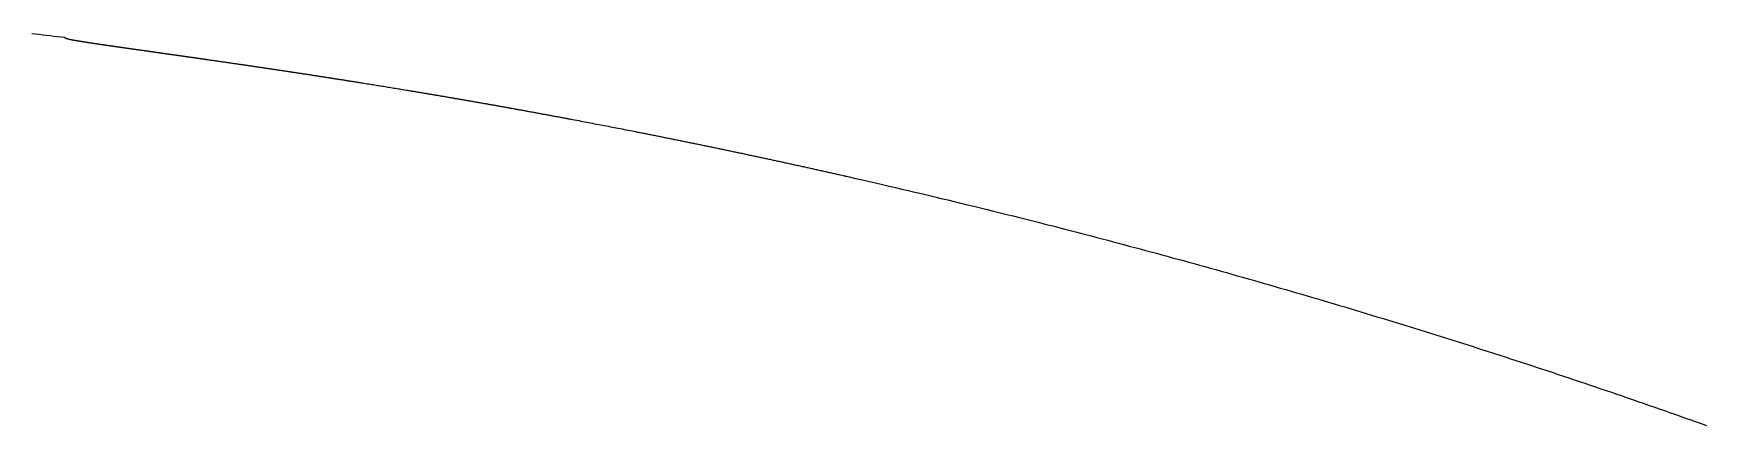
# Model space of a CAD drawing. Header units: millimetres. Extents: x 0 to 2438, y 0 to 1219.
# Drawn here: x 225.33 to 232.22, y 468.88 to 470.49 of the extents above; entities that cross this region are included whole.
import ezdxf

# ---------------------------------------------------------------- set-up
doc = ezdxf.new("R2010")
doc.units = ezdxf.units.MM
doc.layers.add('CUT_AIRCRAFT', color=7, linetype='Continuous')

msp = doc.modelspace()

# ---------------------------------------------------------------- linework, layer by layer
at = {"layer": 'CUT_AIRCRAFT'}
msp.add_lwpolyline([(225.3242, 470.4935), (225.3393, 470.4918), (225.3545, 470.4901), (225.3697, 470.4884), (225.3849, 470.4866), (225.4001, 470.4849), (225.4153, 470.4831), (225.4305, 470.4813), (225.4456, 470.4796), (225.4608, 470.4778), (225.4608, 470.4778), (225.4608, 470.4778), (225.4608, 470.4778), (225.4608, 470.4778), (225.4608, 470.4778), (225.4608, 470.4778), (225.4608, 470.4778), (225.4607, 470.4778), (225.4607, 470.4778), (225.4607, 470.4778), (225.4607, 470.4778), (225.4607, 470.4778), (225.4607, 470.4778), (225.4607, 470.4778), (225.4607, 470.4778), (225.4607, 470.4777), (225.4607, 470.4777), (225.4607, 470.4777), (225.4607, 470.4777), (225.4607, 470.4777), (225.4607, 470.4777), (225.4607, 470.4777), (225.4606, 470.4777), (225.4606, 470.4777), (225.4606, 470.4777), (225.4606, 470.4777), (225.4606, 470.4777), (225.4606, 470.4777), (225.4606, 470.4777), (225.4606, 470.4777), (225.4606, 470.4777), (225.4606, 470.4777), (225.4606, 470.4777), (225.4606, 470.4777), (225.4606, 470.4777), (225.4606, 470.4777), (225.4606, 470.4777), (225.4605, 470.4777), (225.4605, 470.4777), (225.4605, 470.4777), (225.4605, 470.4777), (225.4605, 470.4777), (225.4605, 470.4776), (225.4605, 470.4776), (225.4605, 470.4776), (225.4605, 470.4776), (225.4605, 470.4776), (225.4605, 470.4776), (225.4605, 470.4776), (225.4605, 470.4776), (225.4604, 470.4776), (225.4604, 470.4776), (225.4604, 470.4776), (225.4604, 470.4776), (225.4604, 470.4776), (225.4604, 470.4776), (225.4604, 470.4776), (225.4604, 470.4776), (225.4604, 470.4776), (225.4604, 470.4776), (225.4604, 470.4776), (225.4604, 470.4776), (225.4604, 470.4776), (225.4604, 470.4776), (225.4604, 470.4776), (225.4604, 470.4775), (225.4603, 470.4775), (225.4603, 470.4775), (225.4603, 470.4775), (225.4603, 470.4775), (225.4603, 470.4775), (225.4603, 470.4775), (225.4603, 470.4775), (225.4603, 470.4775), (225.4603, 470.4775), (225.4603, 470.4775), (225.4603, 470.4775), (225.4603, 470.4775), (225.4603, 470.4775), (225.4603, 470.4775), (225.4603, 470.4775), (225.4603, 470.4775), (225.4602, 470.4775), (225.4602, 470.4775), (225.4602, 470.4775), (225.4602, 470.4775), (225.4602, 470.4775), (225.4602, 470.4775), (225.4602, 470.4774), (225.4602, 470.4774), (225.4602, 470.4774), (225.4602, 470.4774), (225.4602, 470.4774), (225.4602, 470.4774), (225.4602, 470.4774), (225.4602, 470.4774), (225.4602, 470.4774), (225.4602, 470.4774), (225.4601, 470.4774), (225.4601, 470.4774), (225.4601, 470.4774), (225.4601, 470.4774), (225.4601, 470.4774), (225.4601, 470.4774), (225.4601, 470.4774), (225.4601, 470.4774), (225.4601, 470.4774), (225.4601, 470.4774), (225.4601, 470.4774), (225.4601, 470.4773), (225.4601, 470.4773), (225.4601, 470.4773), (225.4601, 470.4773), (225.4601, 470.4773), (225.4601, 470.4773), (225.46, 470.4773), (225.46, 470.4773), (225.46, 470.4773), (225.46, 470.4773), (225.46, 470.4773), (225.46, 470.4773), (225.46, 470.4773), (225.46, 470.4773), (225.46, 470.4773), (225.46, 470.4773), (225.46, 470.4773), (225.46, 470.4773), (225.46, 470.4772), (225.46, 470.4772), (225.46, 470.4772), (225.46, 470.4772), (225.46, 470.4772), (225.46, 470.4772), (225.4599, 470.4772), (225.4599, 470.4772), (225.4599, 470.4772), (225.4599, 470.4772), (225.4599, 470.4772), (225.4599, 470.4772), (225.4599, 470.4772), (225.4599, 470.4772), (225.4599, 470.4772), (225.4599, 470.4772), (225.4599, 470.4771), (225.4599, 470.4771), (225.4599, 470.4771), (225.4599, 470.4771), (225.4599, 470.4771), (225.4599, 470.4771), (225.4599, 470.4771), (225.4599, 470.4771), (225.4599, 470.4771), (225.4599, 470.4771), (225.4599, 470.4771), (225.4598, 470.4771), (225.4598, 470.477), (225.4598, 470.477), (225.4598, 470.477), (225.4598, 470.477), (225.4598, 470.477), (225.4598, 470.477), (225.4598, 470.477), (225.4598, 470.477), (225.4598, 470.477), (225.4598, 470.477), (225.4598, 470.477), (225.4598, 470.477), (225.4598, 470.477), (225.4598, 470.4769), (225.4598, 470.4769), (225.4598, 470.4769), (225.4598, 470.4769), (225.4598, 470.4769), (225.4598, 470.4769), (225.4598, 470.4769), (225.4598, 470.4769), (225.4598, 470.4769), (225.4598, 470.4769), (225.4598, 470.4769), (225.4598, 470.4769), (225.4598, 470.4768), (225.4598, 470.4768), (225.4598, 470.4768), (225.4598, 470.4768), (225.4598, 470.4768), (225.4598, 470.4768), (225.4598, 470.4768), (225.4598, 470.4768), (225.4598, 470.4768), (225.4598, 470.4768), (225.4598, 470.4768), (225.4598, 470.4767), (225.4598, 470.4767), (225.4598, 470.4767), (225.4598, 470.4767), (225.4598, 470.4767), (225.4598, 470.4767), (225.4598, 470.4767), (225.4598, 470.4767), (225.4598, 470.4767), (225.4598, 470.4767), (225.4598, 470.4767), (225.4598, 470.4766), (225.4598, 470.4766), (225.4598, 470.4766), (225.4598, 470.4766), (225.4598, 470.4766), (225.4598, 470.4766), (225.4598, 470.4766), (225.4598, 470.4766), (225.4598, 470.4766), (225.4598, 470.4766), (225.4598, 470.4766), (225.4598, 470.4766), (225.4598, 470.4765), (225.4598, 470.4765), (225.4598, 470.4765), (225.4598, 470.4765), (225.4598, 470.4765), (225.4598, 470.4765), (225.4598, 470.4765), (225.4598, 470.4765), (225.4598, 470.4765), (225.4598, 470.4765), (225.4598, 470.4765), (225.4598, 470.4765), (225.4599, 470.4765), (225.4599, 470.4764), (225.4599, 470.4764), (225.4599, 470.4764), (225.4599, 470.4764), (225.4599, 470.4764), (225.4599, 470.4764), (225.4599, 470.4764), (225.4599, 470.4764), (225.4599, 470.4764), (225.4599, 470.4764), (225.4599, 470.4764), (225.4599, 470.4764), (225.4599, 470.4764), (225.4599, 470.4764), (225.4599, 470.4763), (225.4599, 470.4763), (225.4599, 470.4763), (225.4599, 470.4763), (225.4599, 470.4763), (225.4599, 470.4763), (225.4599, 470.4763), (225.4599, 470.4763), (225.46, 470.4763), (225.46, 470.4763), (225.46, 470.4763), (225.46, 470.4762), (225.46, 470.4762), (225.46, 470.4762), (225.46, 470.4762), (225.46, 470.4762), (225.46, 470.4762), (225.46, 470.4762), (225.4601, 470.4762), (225.4601, 470.4761), (225.4601, 470.4761), (225.4601, 470.4761), (225.4601, 470.4761), (225.4601, 470.4761), (225.4601, 470.4761), (225.4601, 470.4761), (225.4602, 470.476), (225.4602, 470.476), (225.4602, 470.476), (225.4602, 470.476), (225.4602, 470.476), (225.4602, 470.476), (225.4603, 470.4759), (225.4603, 470.4759), (225.4603, 470.4759), (225.4603, 470.4759), (225.4603, 470.4759), (225.4604, 470.4759), (225.4604, 470.4759), (225.4604, 470.4758), (225.4604, 470.4758), (225.4604, 470.4758), (225.4604, 470.4758), (225.4604, 470.4758), (225.4604, 470.4758), (225.4605, 470.4758), (225.4605, 470.4758), (225.4605, 470.4758), (225.4605, 470.4758), (225.4605, 470.4758), (225.4605, 470.4757), (225.4605, 470.4757), (225.4605, 470.4757), (225.4606, 470.4757), (225.4606, 470.4757), (225.4606, 470.4757), (225.4606, 470.4757), (225.4606, 470.4757), (225.4606, 470.4757), (225.4606, 470.4757), (225.4607, 470.4756), (225.4607, 470.4756), (225.4607, 470.4756), (225.4607, 470.4756), (225.4607, 470.4756), (225.4607, 470.4756), (225.4608, 470.4756), (225.4608, 470.4756), (225.4608, 470.4756), (225.4608, 470.4755), (225.4608, 470.4755), (225.4608, 470.4755), (225.4609, 470.4755), (225.4609, 470.4755), (225.4609, 470.4755), (225.4609, 470.4755), (225.4609, 470.4755), (225.4609, 470.4755), (225.461, 470.4754), (225.461, 470.4754), (225.461, 470.4754), (225.461, 470.4754), (225.461, 470.4754), (225.4611, 470.4754), (225.4611, 470.4754), (225.4611, 470.4754), (225.4611, 470.4754), (225.4611, 470.4753), (225.4612, 470.4753), (225.4612, 470.4753), (225.4612, 470.4753), (225.4612, 470.4753), (225.4613, 470.4753), (225.4613, 470.4753), (225.4613, 470.4753), (225.4613, 470.4753), (225.4613, 470.4752), (225.4614, 470.4752), (225.4614, 470.4752), (225.4614, 470.4752), (225.4614, 470.4752), (225.4614, 470.4752), (225.4615, 470.4752), (225.4615, 470.4752), (225.4615, 470.4751), (225.4615, 470.4751), (225.4616, 470.4751), (225.4616, 470.4751), (225.4616, 470.4751), (225.4616, 470.4751), (225.4617, 470.4751), (225.4617, 470.4751), (225.4617, 470.475), (225.4617, 470.475), (225.4618, 470.475), (225.4618, 470.475), (225.4618, 470.475), (225.4618, 470.475), (225.4619, 470.475), (225.4619, 470.475), (225.4619, 470.475), (225.4619, 470.4749), (225.462, 470.4749), (225.462, 470.4749), (225.462, 470.4749), (225.462, 470.4749), (225.4621, 470.4749), (225.4621, 470.4749), (225.4621, 470.4749), (225.4622, 470.4748), (225.4622, 470.4748), (225.4622, 470.4748), (225.4622, 470.4748), (225.4623, 470.4748), (225.4623, 470.4748), (225.4623, 470.4748), (225.4624, 470.4748), (225.4624, 470.4747), (225.4624, 470.4747), (225.4624, 470.4747), (225.4625, 470.4747), (225.4625, 470.4747), (225.4625, 470.4747), (225.4626, 470.4747), (225.4626, 470.4746), (225.4626, 470.4746), (225.4627, 470.4746), (225.4627, 470.4746), (225.4627, 470.4746), (225.4628, 470.4746), (225.4628, 470.4746), (225.4628, 470.4746), (225.4629, 470.4745), (225.4629, 470.4745), (225.4629, 470.4745), (225.463, 470.4745), (225.463, 470.4745), (225.463, 470.4745), (225.4631, 470.4745), (225.4631, 470.4744), (225.4631, 470.4744), (225.4632, 470.4744), (225.4632, 470.4744), (225.4632, 470.4744), (225.4633, 470.4744), (225.4633, 470.4744), (225.4633, 470.4743), (225.4634, 470.4743), (225.4634, 470.4743), (225.4635, 470.4743), (225.4635, 470.4743), (225.4635, 470.4743), (225.4636, 470.4743), (225.4636, 470.4742), (225.4637, 470.4742), (225.4637, 470.4742), (225.4637, 470.4742), (225.4638, 470.4742), (225.4638, 470.4742), (225.4639, 470.4742), (225.4639, 470.4741), (225.4639, 470.4741), (225.464, 470.4741), (225.464, 470.4741), (225.464, 470.4741), (225.4641, 470.4741), (225.4641, 470.4741), (225.4642, 470.474), (225.4642, 470.474), (225.4643, 470.474), (225.4643, 470.474), (225.4643, 470.474), (225.4644, 470.474), (225.4644, 470.474), (225.4645, 470.4739), (225.4645, 470.4739), (225.4646, 470.4739), (225.4646, 470.4739), (225.4647, 470.4739), (225.4647, 470.4739), (225.4647, 470.4739), (225.4648, 470.4738), (225.4648, 470.4738), (225.4649, 470.4738), (225.4649, 470.4738), (225.465, 470.4738), (225.465, 470.4738), (225.4651, 470.4737), (225.4651, 470.4737), (225.4652, 470.4737), (225.4652, 470.4737), (225.4652, 470.4737), (225.4653, 470.4737), (225.4654, 470.4736), (225.4654, 470.4736), (225.4655, 470.4736), (225.4655, 470.4736), (225.4656, 470.4736), (225.4656, 470.4736), (225.4656, 470.4736), (225.4657, 470.4735), (225.4658, 470.4735), (225.4658, 470.4735), (225.4659, 470.4735), (225.4659, 470.4735), (225.4659, 470.4735), (225.466, 470.4734), (225.466, 470.4734), (225.4661, 470.4734), (225.4661, 470.4734), (225.4663, 470.4734), (225.4665, 470.4733), (225.4666, 470.4732), (225.4668, 470.4732), (225.467, 470.4731), (225.4672, 470.4731), (225.4674, 470.473), (225.4675, 470.473), (225.4677, 470.4729), (225.4679, 470.4729), (225.4681, 470.4728), (225.4683, 470.4728), (225.4685, 470.4727), (225.4687, 470.4727), (225.4689, 470.4726), (225.4691, 470.4726), (225.4693, 470.4725), (225.4695, 470.4724), (225.4697, 470.4724), (225.4699, 470.4723), (225.4701, 470.4723), (225.4703, 470.4722), (225.4706, 470.4722), (225.4708, 470.4721), (225.471, 470.4721), (225.4712, 470.472), (225.4714, 470.4719), (225.4717, 470.4719), (225.4719, 470.4718), (225.4721, 470.4718), (225.4724, 470.4717), (225.4726, 470.4717), (225.4727, 470.4716), (225.4729, 470.4716), (225.4731, 470.4715), (225.4732, 470.4715), (225.4734, 470.4715), (225.4735, 470.4714), (225.4737, 470.4714), (225.4739, 470.4713), (225.474, 470.4713), (225.4742, 470.4713), (225.4744, 470.4712), (225.4745, 470.4712), (225.4747, 470.4711), (225.4749, 470.4711), (225.4751, 470.4711), (225.4752, 470.471), (225.4754, 470.471), (225.4756, 470.4709), (225.4758, 470.4709), (225.476, 470.4709), (225.4761, 470.4708), (225.4763, 470.4708), (225.4765, 470.4707), (225.4767, 470.4707), (225.4769, 470.4707), (225.477, 470.4706), (225.4772, 470.4706), (225.4774, 470.4705), (225.4776, 470.4705), (225.4778, 470.4704), (225.478, 470.4704), (225.4782, 470.4704), (225.4784, 470.4703), (225.4785, 470.4703), (225.4787, 470.4702), (225.4789, 470.4702), (225.4791, 470.4702), (225.4793, 470.4701), (225.4795, 470.4701), (225.4797, 470.47), (225.4799, 470.47), (225.4801, 470.4699), (225.4803, 470.4699), (225.4805, 470.4699), (225.4807, 470.4698), (225.4809, 470.4698), (225.4811, 470.4697), (225.4813, 470.4697), (225.4815, 470.4696), (225.4818, 470.4696), (225.482, 470.4695), (225.4822, 470.4695), (225.4824, 470.4695), (225.4826, 470.4694), (225.4828, 470.4694), (225.483, 470.4693), (225.4832, 470.4693), (225.4835, 470.4692), (225.4837, 470.4692), (225.4839, 470.4692), (225.4841, 470.4691), (225.4843, 470.4691), (225.4845, 470.469), (225.4848, 470.469), (225.485, 470.4689), (225.4852, 470.4689), (225.4854, 470.4688), (225.4857, 470.4688), (225.4859, 470.4687), (225.4861, 470.4687), (225.4863, 470.4687), (225.4866, 470.4686), (225.4868, 470.4686), (225.487, 470.4685), (225.4873, 470.4685), (225.4875, 470.4684), (225.4877, 470.4684), (225.488, 470.4683), (225.4882, 470.4683), (225.4885, 470.4682), (225.4887, 470.4682), (225.4889, 470.4681), (225.4892, 470.4681), (225.4894, 470.4681), (225.4897, 470.468), (225.4899, 470.468), (225.4901, 470.4679), (225.4904, 470.4679), (225.4906, 470.4678), (225.4909, 470.4678), (225.4911, 470.4677), (225.4914, 470.4677), (225.4916, 470.4676), (225.4919, 470.4676), (225.4921, 470.4675), (225.4924, 470.4675), (225.4926, 470.4674), (225.4929, 470.4674), (225.4931, 470.4673), (225.4934, 470.4673), (225.4937, 470.4672), (225.4939, 470.4672), (225.4942, 470.4671), (225.4944, 470.4671), (225.4947, 470.467), (225.495, 470.467), (225.4952, 470.4669), (225.4955, 470.4669), (225.4958, 470.4668), (225.496, 470.4668), (225.4963, 470.4667), (225.4966, 470.4667), (225.4968, 470.4666), (225.4971, 470.4666), (225.4974, 470.4666), (225.4976, 470.4665), (225.4979, 470.4665), (225.4982, 470.4664), (225.4985, 470.4663), (225.4988, 470.4663), (225.499, 470.4662), (225.4993, 470.4662), (225.4996, 470.4661), (225.4999, 470.4661), (225.5001, 470.466), (225.5004, 470.466), (225.5007, 470.4659), (225.501, 470.4659), (225.5013, 470.4658), (225.5016, 470.4658), (225.5018, 470.4657), (225.5021, 470.4657), (225.5024, 470.4656), (225.5027, 470.4656), (225.503, 470.4655), (225.5033, 470.4655), (225.5036, 470.4654), (225.5039, 470.4654), (225.5042, 470.4653), (225.5045, 470.4653), (225.5048, 470.4652), (225.5051, 470.4652), (225.5054, 470.4651), (225.5057, 470.4651), (225.506, 470.465), (225.5063, 470.465), (225.5066, 470.4649), (225.5069, 470.4648), (225.5072, 470.4648), (225.5075, 470.4647), (225.5078, 470.4647), (225.5081, 470.4646), (225.5084, 470.4646), (225.5087, 470.4645), (225.509, 470.4645), (225.5094, 470.4644), (225.5097, 470.4644), (225.51, 470.4643), (225.5103, 470.4643), (225.5106, 470.4642), (225.5109, 470.4641), (225.5112, 470.4641), (225.5116, 470.464), (225.5119, 470.464), (225.5122, 470.4639), (225.5125, 470.4639), (225.5129, 470.4638), (225.5132, 470.4638), (225.5135, 470.4637), (225.5138, 470.4637), (225.5142, 470.4636), (225.5145, 470.4635), (225.5148, 470.4635), (225.5151, 470.4634), (225.5155, 470.4634), (225.5158, 470.4633), (225.5161, 470.4633), (225.5165, 470.4632), (225.5168, 470.4631), (225.5171, 470.4631), (225.5175, 470.463), (225.5178, 470.463), (225.5181, 470.4629), (225.5185, 470.4629), (225.5189, 470.4628), (225.5192, 470.4627), (225.5196, 470.4627), (225.5198, 470.4626), (225.5201, 470.4626), (225.5203, 470.4626), (225.5207, 470.4625), (225.5212, 470.4624), (225.5221, 470.4623), (225.5231, 470.4621), (225.5243, 470.4619), (225.5255, 470.4617), (225.5266, 470.4615), (225.5277, 470.4613), (225.5288, 470.4612), (225.5299, 470.461), (225.531, 470.4608), (225.5321, 470.4606), (225.5333, 470.4604), (225.5344, 470.4602), (225.5356, 470.4601), (225.5368, 470.4599), (225.538, 470.4597), (225.5391, 470.4595), (225.5403, 470.4593), (225.5415, 470.4591), (225.5427, 470.4589), (225.544, 470.4587), (225.5452, 470.4585), (225.5464, 470.4583), (225.5477, 470.4581), (225.5489, 470.458), (225.5502, 470.4578), (225.5514, 470.4576), (225.5527, 470.4574), (225.554, 470.4572), (225.5554, 470.4569), (225.5568, 470.4567), (225.5581, 470.4565), (225.5592, 470.4564), (225.5602, 470.4562), (225.5611, 470.4561), (225.5619, 470.4559), (225.5627, 470.4558), (225.5635, 470.4557), (225.5644, 470.4556), (225.5653, 470.4554), (225.5662, 470.4553), (225.5671, 470.4552), (225.5679, 470.455), (225.5688, 470.4549), (225.5697, 470.4548), (225.5705, 470.4546), (225.5714, 470.4545), (225.5723, 470.4544), (225.5731, 470.4542), (225.574, 470.4541), (225.5749, 470.454), (225.5758, 470.4538), (225.5766, 470.4537), (225.5775, 470.4536), (225.5784, 470.4534), (225.5793, 470.4533), (225.5801, 470.4532), (225.581, 470.453), (225.5819, 470.4529), (225.5827, 470.4528), (225.5836, 470.4526), (225.5845, 470.4525), (225.5854, 470.4524), (225.5862, 470.4523), (225.5871, 470.4521), (225.588, 470.452), (225.5888, 470.4519), (225.5897, 470.4517), (225.5906, 470.4516), (225.5915, 470.4515), (225.5923, 470.4513), (225.5932, 470.4512), (225.5941, 470.4511), (225.595, 470.451), (225.5958, 470.4508), (225.5967, 470.4507), (225.5976, 470.4506), (225.5985, 470.4504), (225.5993, 470.4503), (225.6002, 470.4502), (225.6011, 470.45), (225.602, 470.4499), (225.6028, 470.4498), (225.6037, 470.4497), (225.6046, 470.4495), (225.6055, 470.4494), (225.6063, 470.4493), (225.6072, 470.4491), (225.6081, 470.449), (225.609, 470.4489), (225.6098, 470.4488), (225.6107, 470.4486), (225.6116, 470.4485), (225.6125, 470.4484), (225.6133, 470.4482), (225.6142, 470.4481), (225.6151, 470.448), (225.616, 470.4479), (225.6168, 470.4477), (225.6177, 470.4476), (225.6186, 470.4475), (225.6195, 470.4473), (225.6203, 470.4472), (225.6212, 470.4471), (225.6221, 470.447), (225.623, 470.4468), (225.6239, 470.4467), (225.6247, 470.4466), (225.6256, 470.4464), (225.6265, 470.4463), (225.6274, 470.4462), (225.6282, 470.4461), (225.6291, 470.4459), (225.63, 470.4458), (225.6309, 470.4457), (225.6317, 470.4456), (225.6326, 470.4454), (225.6335, 470.4453), (225.6344, 470.4452), (225.6352, 470.445), (225.6361, 470.4449), (225.637, 470.4448), (225.6379, 470.4447), (225.6388, 470.4445), (225.6396, 470.4444), (225.6405, 470.4443), (225.6414, 470.4441), (225.6423, 470.444), (225.6431, 470.4439), (225.644, 470.4438), (225.6449, 470.4436), (225.6458, 470.4435), (225.6467, 470.4434), (225.6475, 470.4433), (225.6484, 470.4431), (225.6493, 470.443), (225.6502, 470.4429), (225.6511, 470.4428), (225.6519, 470.4426), (225.6528, 470.4425), (225.6537, 470.4424), (225.6546, 470.4422), (225.6555, 470.4421), (225.6563, 470.442), (225.6572, 470.4419), (225.6581, 470.4417), (225.659, 470.4416), (225.6599, 470.4415), (225.6607, 470.4414), (225.6616, 470.4412), (225.6625, 470.4411), (225.6634, 470.441), (225.6642, 470.4409), (225.6651, 470.4407), (225.666, 470.4406), (225.6669, 470.4405), (225.6678, 470.4403), (225.6686, 470.4402), (225.6695, 470.4401), (225.6704, 470.44), (225.6713, 470.4398), (225.6722, 470.4397), (225.673, 470.4396), (225.6739, 470.4395), (225.6748, 470.4393), (225.6757, 470.4392), (225.6766, 470.4391), (225.6774, 470.439), (225.6783, 470.4388), (225.6792, 470.4387), (225.6801, 470.4386), (225.681, 470.4385), (225.6818, 470.4383), (225.6827, 470.4382), (225.6836, 470.4381), (225.6845, 470.438), (225.6854, 470.4378), (225.6862, 470.4377), (225.6871, 470.4376), (225.688, 470.4375), (225.6889, 470.4373), (225.6898, 470.4372), (225.6906, 470.4371), (225.6915, 470.4369), (225.6924, 470.4368), (225.6933, 470.4367), (225.6942, 470.4366), (225.6951, 470.4364), (225.6959, 470.4363), (225.6968, 470.4362), (225.6977, 470.4361), (225.6986, 470.4359), (225.6995, 470.4358), (225.7003, 470.4357), (225.7012, 470.4356), (225.7021, 470.4354), (225.703, 470.4353), (225.7038, 470.4352), (225.7047, 470.4351), (225.7056, 470.4349), (225.7065, 470.4348), (225.7074, 470.4347), (225.7083, 470.4346), (225.7091, 470.4344), (225.71, 470.4343), (225.7109, 470.4342), (225.7118, 470.4341), (225.7127, 470.4339), (225.7135, 470.4338), (225.7144, 470.4337), (225.7153, 470.4336), (225.7162, 470.4334), (225.7171, 470.4333), (225.7179, 470.4332), (225.7188, 470.4331), (225.7197, 470.4329), (225.7206, 470.4328), (225.7215, 470.4327), (225.7225, 470.4325), (225.7234, 470.4324), (225.7241, 470.4323), (225.7248, 470.4322), (225.7255, 470.4321), (225.7264, 470.432), (225.7277, 470.4318), (225.7294, 470.4316), (225.7316, 470.4312), (225.734, 470.4309), (225.7364, 470.4306), (225.7386, 470.4302), (225.7408, 470.4299), (225.7429, 470.4296), (225.7451, 470.4293), (225.7472, 470.429), (225.7494, 470.4287), (225.7516, 470.4284), (225.7538, 470.4281), (225.7559, 470.4278), (225.7581, 470.4275), (225.7603, 470.4272), (225.7625, 470.4269), (225.7646, 470.4266), (225.7668, 470.4263), (225.769, 470.4259), (225.7712, 470.4256), (225.7734, 470.4253), (225.7756, 470.425), (225.7777, 470.4247), (225.7799, 470.4244), (225.782, 470.4241), (225.7842, 470.4238), (225.7863, 470.4235), (225.7886, 470.4232), (225.7909, 470.4228), (225.7932, 470.4225), (225.7954, 470.4222), (225.7973, 470.4219), (225.7989, 470.4217), (225.8002, 470.4215), (225.8013, 470.4214), (225.8025, 470.4212), (225.8037, 470.421), (225.805, 470.4209), (225.8063, 470.4207), (225.8077, 470.4205), (225.809, 470.4203), (225.8103, 470.4201), (225.8116, 470.4199), (225.8128, 470.4197), (225.8141, 470.4196), (225.8154, 470.4194), (225.8167, 470.4192), (225.818, 470.419), (225.8193, 470.4188), (225.8206, 470.4186), (225.8219, 470.4185), (225.8232, 470.4183), (225.8245, 470.4181), (225.8258, 470.4179), (225.8271, 470.4177), (225.8284, 470.4175), (225.8297, 470.4174), (225.831, 470.4172), (225.8323, 470.417), (225.8336, 470.4168), (225.8349, 470.4166), (225.8362, 470.4164), (225.8375, 470.4163), (225.8388, 470.4161), (225.8401, 470.4159), (225.8414, 470.4157), (225.8426, 470.4155), (225.844, 470.4153), (225.8452, 470.4152), (225.8465, 470.415), (225.8478, 470.4148), (225.8491, 470.4146), (225.8504, 470.4144), (225.8517, 470.4142), (225.853, 470.4141), (225.8543, 470.4139), (225.8556, 470.4137), (225.8569, 470.4135), (225.8582, 470.4133), (225.8595, 470.4131), (225.8608, 470.413), (225.8621, 470.4128), (225.8634, 470.4126), (225.8647, 470.4124), (225.866, 470.4122), (225.8673, 470.412), (225.8686, 470.4119), (225.8699, 470.4117), (225.8712, 470.4115), (225.8725, 470.4113), (225.8738, 470.4111), (225.8751, 470.4109), (225.8764, 470.4108), (225.8777, 470.4106), (225.879, 470.4104), (225.8802, 470.4102), (225.8816, 470.41), (225.8828, 470.4098), (225.8842, 470.4097), (225.8854, 470.4095), (225.8867, 470.4093), (225.888, 470.4091), (225.8893, 470.4089), (225.8906, 470.4087), (225.8919, 470.4085), (225.8932, 470.4084), (225.8945, 470.4082), (225.8958, 470.408), (225.8971, 470.4078), (225.8984, 470.4076), (225.8997, 470.4074), (225.901, 470.4073), (225.9023, 470.4071), (225.9036, 470.4069), (225.9049, 470.4067), (225.9062, 470.4065), (225.9075, 470.4063), (225.9088, 470.4062), (225.9101, 470.406), (225.9114, 470.4058), (225.9127, 470.4056), (225.914, 470.4054), (225.9153, 470.4052), (225.9166, 470.405), (225.9179, 470.4049), (225.9192, 470.4047), (225.9205, 470.4045), (225.9218, 470.4043), (225.9231, 470.4041), (225.9244, 470.4039), (225.9257, 470.4038), (225.927, 470.4036), (225.9283, 470.4034), (225.9296, 470.4032), (225.9309, 470.403), (225.9322, 470.4028), (225.9334, 470.4027), (225.9348, 470.4025), (225.936, 470.4023), (225.9374, 470.4021), (225.9386, 470.4019), (225.9399, 470.4017), (225.9412, 470.4015), (225.9425, 470.4014), (225.9438, 470.4012), (225.9451, 470.401), (225.9464, 470.4008), (225.9477, 470.4006), (225.949, 470.4004), (225.9503, 470.4003), (225.9516, 470.4001), (225.9529, 470.3999), (225.9542, 470.3997), (225.9555, 470.3995), (225.9568, 470.3993), (225.9581, 470.3991), (225.9594, 470.399), (225.9607, 470.3988), (225.962, 470.3986), (225.9633, 470.3984), (225.9646, 470.3982), (225.9659, 470.398), (225.9672, 470.3978), (225.9685, 470.3977), (225.9698, 470.3975), (225.9711, 470.3973), (225.9724, 470.3971), (225.9737, 470.3969), (225.975, 470.3967), (225.9763, 470.3965), (225.9776, 470.3964), (225.9789, 470.3962), (225.9802, 470.396), (225.9815, 470.3958), (225.9828, 470.3956), (225.9841, 470.3954), (225.9854, 470.3953), (225.9867, 470.3951), (225.988, 470.3949), (225.9893, 470.3947), (225.9906, 470.3945), (225.9919, 470.3943), (225.9932, 470.3941), (225.9945, 470.394), (225.9958, 470.3938), (225.9971, 470.3936), (225.9984, 470.3934), (225.9997, 470.3932), (226.001, 470.393), (226.0023, 470.3928), (226.0036, 470.3927), (226.0049, 470.3925), (226.0062, 470.3923), (226.0075, 470.3921), (226.0088, 470.3919), (226.0101, 470.3917), (226.0113, 470.3915), (226.0127, 470.3914), (226.0139, 470.3912), (226.0153, 470.391), (226.0165, 470.3908), (226.0179, 470.3906), (226.0191, 470.3904), (226.0205, 470.3902), (226.0217, 470.39), (226.023, 470.3899), (226.0243, 470.3897), (226.0256, 470.3895), (226.0269, 470.3893), (226.0283, 470.3891), (226.0296, 470.3889), (226.0308, 470.3887), (226.0321, 470.3886), (226.0334, 470.3884), (226.0347, 470.3882), (226.036, 470.388), (226.0375, 470.3878), (226.0389, 470.3876), (226.0402, 470.3874), (226.0412, 470.3873), (226.0421, 470.3871), (226.043, 470.387), (226.0443, 470.3868), (226.0464, 470.3865), (226.0496, 470.3861), (226.0535, 470.3855), (226.0578, 470.3849), (226.0622, 470.3842), (226.0664, 470.3836), (226.0704, 470.3831), (226.0742, 470.3825), (226.078, 470.382), (226.0819, 470.3814), (226.0859, 470.3808), (226.0899, 470.3803), (226.0938, 470.3797), (226.0978, 470.3791), (226.1018, 470.3785), (226.1057, 470.378), (226.1096, 470.3774), (226.1136, 470.3768), (226.1175, 470.3763), (226.1215, 470.3757), (226.1254, 470.3751), (226.1294, 470.3745), (226.1334, 470.374), (226.1373, 470.3734), (226.1413, 470.3728), (226.1451, 470.3722), (226.149, 470.3717), (226.153, 470.3711), (226.157, 470.3705), (226.1612, 470.3699), (226.1654, 470.3693), (226.1693, 470.3687), (226.1729, 470.3682), (226.1759, 470.3678), (226.1786, 470.3674), (226.181, 470.367), (226.1835, 470.3667), (226.186, 470.3663), (226.1887, 470.3659), (226.1914, 470.3655), (226.1941, 470.3651), (226.1968, 470.3647), (226.1994, 470.3643), (226.202, 470.3639), (226.2047, 470.3636), (226.2073, 470.3632), (226.21, 470.3628), (226.2126, 470.3624), (226.2153, 470.362), (226.218, 470.3616), (226.2206, 470.3612), (226.2233, 470.3608), (226.2259, 470.3604), (226.2286, 470.3601), (226.2312, 470.3597), (226.2339, 470.3593), (226.2365, 470.3589), (226.2392, 470.3585), (226.2418, 470.3581), (226.2445, 470.3577), (226.2471, 470.3573), (226.2498, 470.3569), (226.2524, 470.3565), (226.2551, 470.3561), (226.2577, 470.3558), (226.2604, 470.3554), (226.263, 470.355), (226.2657, 470.3546), (226.2683, 470.3542), (226.271, 470.3538), (226.2737, 470.3534), (226.2763, 470.353), (226.279, 470.3526), (226.2816, 470.3522), (226.2843, 470.3518), (226.2869, 470.3514), (226.2896, 470.351), (226.2922, 470.3507), (226.2949, 470.3503), (226.2975, 470.3499), (226.3002, 470.3495), (226.3028, 470.3491), (226.3055, 470.3487), (226.3081, 470.3483), (226.3108, 470.3479), (226.3134, 470.3475), (226.3161, 470.3471), (226.3188, 470.3467), (226.3214, 470.3463), (226.3241, 470.3459), (226.3267, 470.3455), (226.3294, 470.3451), (226.332, 470.3447), (226.3347, 470.3443), (226.3373, 470.3439), (226.34, 470.3435), (226.3426, 470.3431), (226.3453, 470.3427), (226.3479, 470.3423), (226.3506, 470.3419), (226.3532, 470.3415), (226.3559, 470.3411), (226.3586, 470.3407), (226.3612, 470.3404), (226.3639, 470.34), (226.3665, 470.3396), (226.3692, 470.3392), (226.3718, 470.3388), (226.3745, 470.3384), (226.3771, 470.338), (226.3798, 470.3376), (226.3824, 470.3372), (226.3851, 470.3368), (226.3877, 470.3364), (226.3904, 470.336), (226.393, 470.3356), (226.3957, 470.3352), (226.3983, 470.3348), (226.401, 470.3344), (226.4036, 470.334), (226.4063, 470.3335), (226.409, 470.3331), (226.4116, 470.3327), (226.4143, 470.3323), (226.4169, 470.3319), (226.4196, 470.3315), (226.4222, 470.3311), (226.4249, 470.3307), (226.4275, 470.3303), (226.4302, 470.3299), (226.4328, 470.3295), (226.4355, 470.3291), (226.4381, 470.3287), (226.4408, 470.3283), (226.4434, 470.3279), (226.4461, 470.3275), (226.4487, 470.3271), (226.4514, 470.3267), (226.4541, 470.3263), (226.4567, 470.3259), (226.4594, 470.3255), (226.462, 470.3251), (226.4647, 470.3247), (226.4673, 470.3243), (226.47, 470.3239), (226.4726, 470.3234), (226.4753, 470.323), (226.4779, 470.3226), (226.4806, 470.3222), (226.4832, 470.3218), (226.4859, 470.3214), (226.4885, 470.321), (226.4912, 470.3206), (226.4939, 470.3202), (226.4965, 470.3198), (226.4992, 470.3194), (226.5018, 470.319), (226.5045, 470.3186), (226.5071, 470.3181), (226.5098, 470.3177), (226.5124, 470.3173), (226.5151, 470.3169), (226.5177, 470.3165), (226.5204, 470.3161), (226.523, 470.3157), (226.5257, 470.3153), (226.5283, 470.3149), (226.531, 470.3145), (226.5336, 470.314), (226.5363, 470.3136), (226.5389, 470.3132), (226.5416, 470.3128), (226.5443, 470.3124), (226.5469, 470.312), (226.5496, 470.3116), (226.5522, 470.3112), (226.5549, 470.3107), (226.5575, 470.3103), (226.5602, 470.3099), (226.5628, 470.3095), (226.5655, 470.3091), (226.5681, 470.3087), (226.5708, 470.3083), (226.5734, 470.3078), (226.5761, 470.3074), (226.5787, 470.307), (226.5814, 470.3066), (226.584, 470.3062), (226.5867, 470.3058), (226.5893, 470.3054), (226.592, 470.3049), (226.5947, 470.3045), (226.5973, 470.3041), (226.6, 470.3037), (226.6026, 470.3033), (226.6053, 470.3029), (226.6079, 470.3024), (226.6106, 470.302), (226.6132, 470.3016), (226.6159, 470.3012), (226.6185, 470.3008), (226.6212, 470.3004), (226.6238, 470.2999), (226.6265, 470.2995), (226.6291, 470.2991), (226.6318, 470.2987), (226.6344, 470.2983), (226.6371, 470.2978), (226.6397, 470.2974), (226.6424, 470.297), (226.6451, 470.2966), (226.6477, 470.2962), (226.6503, 470.2957), (226.653, 470.2953), (226.6556, 470.2949), (226.6582, 470.2945), (226.661, 470.2941), (226.6638, 470.2936), (226.6666, 470.2932), (226.6692, 470.2927), (226.6716, 470.2924), (226.6736, 470.292), (226.6757, 470.2917), (226.6784, 470.2913), (226.6822, 470.2907), (226.6872, 470.2899), (226.6933, 470.2889), (226.7, 470.2878), (226.7067, 470.2868), (226.7131, 470.2857), (226.7193, 470.2847), (226.7253, 470.2838), (226.7313, 470.2828), (226.7373, 470.2818), (226.7435, 470.2808), (226.7497, 470.2798), (226.7559, 470.2788), (226.762, 470.2778), (226.7681, 470.2768), (226.7743, 470.2759), (226.7804, 470.2749), (226.7865, 470.2739), (226.7927, 470.2729), (226.7988, 470.2719), (226.805, 470.2709), (226.8111, 470.2698), (226.8173, 470.2688), (226.8234, 470.2678), (226.8295, 470.2668), (226.8355, 470.2658), (226.8416, 470.2649), (226.8477, 470.2638), (226.8541, 470.2628), (226.8606, 470.2617), (226.8672, 470.2606), (226.8733, 470.2596), (226.8786, 470.2587), (226.8829, 470.258), (226.8864, 470.2574), (226.8895, 470.2569), (226.8926, 470.2564), (226.8958, 470.2559), (226.8993, 470.2553), (226.9029, 470.2547), (226.9065, 470.2541), (226.9101, 470.2535), (226.9135, 470.2529), (226.917, 470.2524), (226.9204, 470.2518), (226.9239, 470.2512), (226.9274, 470.2506), (226.9309, 470.25), (226.9344, 470.2494), (226.9379, 470.2489), (226.9414, 470.2483), (226.9449, 470.2477), (226.9483, 470.2471), (226.9518, 470.2465), (226.9553, 470.2459), (226.9588, 470.2453), (226.9623, 470.2448), (226.9658, 470.2442), (226.9693, 470.2436), (226.9727, 470.243), (226.9762, 470.2424), (226.9797, 470.2418), (226.9832, 470.2412), (226.9867, 470.2406), (226.9902, 470.24), (226.9937, 470.2395), (226.9971, 470.2389), (227.0006, 470.2383), (227.0041, 470.2377), (227.0076, 470.2371), (227.0111, 470.2365), (227.0146, 470.2359), (227.018, 470.2353), (227.0215, 470.2347), (227.025, 470.2341), (227.0285, 470.2335), (227.032, 470.2329), (227.0355, 470.2323), (227.039, 470.2317), (227.0425, 470.2311), (227.0459, 470.2305), (227.0494, 470.23), (227.0529, 470.2294), (227.0564, 470.2288), (227.0599, 470.2282), (227.0634, 470.2276), (227.0668, 470.227), (227.0703, 470.2264), (227.0738, 470.2258), (227.0773, 470.2252), (227.0808, 470.2246), (227.0843, 470.224), (227.0877, 470.2234), (227.0912, 470.2228), (227.0947, 470.2222), (227.0982, 470.2216), (227.1017, 470.221), (227.1052, 470.2204), (227.1087, 470.2197), (227.1121, 470.2191), (227.1156, 470.2185), (227.1191, 470.2179), (227.1226, 470.2173), (227.1261, 470.2167), (227.1295, 470.2161), (227.133, 470.2155), (227.1365, 470.2149), (227.14, 470.2143), (227.1435, 470.2137), (227.147, 470.2131), (227.1505, 470.2125), (227.1539, 470.2119), (227.1574, 470.2113), (227.1609, 470.2107), (227.1644, 470.21), (227.1679, 470.2094), (227.1713, 470.2088), (227.1748, 470.2082), (227.1783, 470.2076), (227.1818, 470.207), (227.1853, 470.2064), (227.1888, 470.2058), (227.1923, 470.2051), (227.1957, 470.2045), (227.1992, 470.2039), (227.2027, 470.2033), (227.2062, 470.2027), (227.2097, 470.2021), (227.2131, 470.2015), (227.2166, 470.2008), (227.2201, 470.2002), (227.2236, 470.1996), (227.2271, 470.199), (227.2305, 470.1984), (227.234, 470.1978), (227.2375, 470.1971), (227.241, 470.1965), (227.2445, 470.1959), (227.248, 470.1953), (227.2514, 470.1947), (227.2549, 470.1941), (227.2584, 470.1934), (227.2619, 470.1928), (227.2654, 470.1922), (227.2688, 470.1916), (227.2723, 470.1909), (227.2758, 470.1903), (227.2793, 470.1897), (227.2828, 470.1891), (227.2863, 470.1885), (227.2897, 470.1878), (227.2932, 470.1872), (227.2967, 470.1866), (227.3002, 470.186), (227.3037, 470.1853), (227.3071, 470.1847), (227.3106, 470.1841), (227.3141, 470.1835), (227.3176, 470.1828), (227.3211, 470.1822), (227.3245, 470.1816), (227.328, 470.1809), (227.3315, 470.1803), (227.335, 470.1797), (227.3385, 470.1791), (227.3419, 470.1784), (227.3454, 470.1778), (227.3489, 470.1772), (227.3524, 470.1765), (227.3559, 470.1759), (227.3594, 470.1753), (227.3628, 470.1746), (227.3663, 470.174), (227.3698, 470.1734), (227.3733, 470.1727), (227.3768, 470.1721), (227.3802, 470.1715), (227.3837, 470.1708), (227.3872, 470.1702), (227.3907, 470.1696), (227.3941, 470.1689), (227.3976, 470.1683), (227.4011, 470.1677), (227.4046, 470.167), (227.4081, 470.1664), (227.4115, 470.1658), (227.415, 470.1651), (227.4185, 470.1645), (227.422, 470.1638), (227.4255, 470.1632), (227.4289, 470.1626), (227.4324, 470.1619), (227.4359, 470.1613), (227.4394, 470.1606), (227.4428, 470.16), (227.4463, 470.1594), (227.4498, 470.1587), (227.4533, 470.1581), (227.4568, 470.1574), (227.4602, 470.1568), (227.4637, 470.1561), (227.4672, 470.1555), (227.4707, 470.1549), (227.4742, 470.1542), (227.4776, 470.1536), (227.4811, 470.1529), (227.4846, 470.1523), (227.488, 470.1516), (227.4915, 470.151), (227.495, 470.1503), (227.4985, 470.1497), (227.502, 470.149), (227.5054, 470.1484), (227.5089, 470.1478), (227.5123, 470.1471), (227.5158, 470.1465), (227.5194, 470.1458), (227.523, 470.1451), (227.5267, 470.1444), (227.5302, 470.1438), (227.5333, 470.1432), (227.536, 470.1427), (227.5387, 470.1422), (227.5423, 470.1415), (227.5472, 470.1406), (227.5539, 470.1393), (227.5619, 470.1378), (227.5707, 470.1361), (227.5797, 470.1345), (227.5881, 470.1329), (227.5963, 470.1313), (227.6042, 470.1298), (227.6121, 470.1283), (227.6201, 470.1268), (227.6282, 470.1252), (227.6364, 470.1237), (227.6446, 470.1221), (227.6527, 470.1206), (227.6609, 470.119), (227.6689, 470.1175), (227.677, 470.1159), (227.6851, 470.1143), (227.6932, 470.1128), (227.7014, 470.1112), (227.7095, 470.1096), (227.7176, 470.1081), (227.7258, 470.1065), (227.7339, 470.1049), (227.7419, 470.1034), (227.7499, 470.1018), (227.7579, 470.1003), (227.766, 470.0987), (227.7744, 470.097), (227.7831, 470.0953), (227.7917, 470.0936), (227.7998, 470.0921), (227.8068, 470.0907), (227.8125, 470.0896), (227.8172, 470.0886), (227.8213, 470.0878), (227.8254, 470.087), (227.8297, 470.0862), (227.8343, 470.0853), (227.8391, 470.0843), (227.8439, 470.0834), (227.8486, 470.0824), (227.8533, 470.0815), (227.8578, 470.0806), (227.8624, 470.0797), (227.8671, 470.0788), (227.8717, 470.0779), (227.8763, 470.0769), (227.881, 470.076), (227.8856, 470.0751), (227.8903, 470.0742), (227.8949, 470.0732), (227.8995, 470.0723), (227.9042, 470.0714), (227.9088, 470.0705), (227.9134, 470.0695), (227.9181, 470.0686), (227.9227, 470.0677), (227.9273, 470.0667), (227.932, 470.0658), (227.9366, 470.0649), (227.9412, 470.064), (227.9459, 470.063), (227.9505, 470.0621), (227.9551, 470.0612), (227.9597, 470.0602), (227.9644, 470.0593), (227.969, 470.0583), (227.9736, 470.0574), (227.9783, 470.0565), (227.9829, 470.0555), (227.9875, 470.0546), (227.9922, 470.0537), (227.9968, 470.0527), (228.0014, 470.0518), (228.0061, 470.0508), (228.0107, 470.0499), (228.0153, 470.049), (228.02, 470.048), (228.0246, 470.0471), (228.0292, 470.0461), (228.0339, 470.0452), (228.0385, 470.0442), (228.0431, 470.0433), (228.0478, 470.0423), (228.0524, 470.0414), (228.057, 470.0404), (228.0616, 470.0395), (228.0663, 470.0385), (228.0709, 470.0376), (228.0755, 470.0366), (228.0802, 470.0357), (228.0848, 470.0347), (228.0894, 470.0338), (228.094, 470.0328), (228.0987, 470.0319), (228.1033, 470.0309), (228.1079, 470.03), (228.1126, 470.029), (228.1172, 470.028), (228.1218, 470.0271), (228.1264, 470.0261), (228.1311, 470.0252), (228.1357, 470.0242), (228.1403, 470.0232), (228.1449, 470.0223), (228.1496, 470.0213), (228.1542, 470.0204), (228.1588, 470.0194), (228.1635, 470.0184), (228.1681, 470.0175), (228.1727, 470.0165), (228.1773, 470.0155), (228.182, 470.0146), (228.1866, 470.0136), (228.1912, 470.0126), (228.1959, 470.0117), (228.2005, 470.0107), (228.2051, 470.0097), (228.2097, 470.0087), (228.2143, 470.0078), (228.219, 470.0068), (228.2236, 470.0058), (228.2282, 470.0049), (228.2328, 470.0039), (228.2375, 470.0029), (228.2421, 470.0019), (228.2467, 470.001), (228.2514, 470), (228.256, 469.999), (228.2606, 469.998), (228.2652, 469.997), (228.2698, 469.9961), (228.2745, 469.9951), (228.2791, 469.9941), (228.2837, 469.9931), (228.2883, 469.9921), (228.293, 469.9911), (228.2976, 469.9902), (228.3022, 469.9892), (228.3068, 469.9882), (228.3115, 469.9872), (228.3161, 469.9862), (228.3207, 469.9852), (228.3253, 469.9842), (228.3299, 469.9832), (228.3346, 469.9823), (228.3392, 469.9813), (228.3438, 469.9803), (228.3484, 469.9793), (228.353, 469.9783), (228.3577, 469.9773), (228.3623, 469.9763), (228.3669, 469.9753), (228.3715, 469.9743), (228.3761, 469.9733), (228.3808, 469.9723), (228.3854, 469.9713), (228.39, 469.9703), (228.3946, 469.9693), (228.3992, 469.9683), (228.4039, 469.9673), (228.4085, 469.9663), (228.4131, 469.9653), (228.4177, 469.9643), (228.4223, 469.9633), (228.427, 469.9623), (228.4316, 469.9613), (228.4362, 469.9603), (228.4408, 469.9593), (228.4454, 469.9583), (228.4501, 469.9573), (228.4547, 469.9563), (228.4593, 469.9553), (228.4639, 469.9543), (228.4685, 469.9532), (228.4732, 469.9522), (228.4778, 469.9512), (228.4824, 469.9502), (228.487, 469.9492), (228.4916, 469.9482), (228.4962, 469.9472), (228.5009, 469.9461), (228.5055, 469.9451), (228.5101, 469.9441), (228.5147, 469.9431), (228.5193, 469.9421), (228.5239, 469.9411), (228.5285, 469.94), (228.5332, 469.939), (228.5378, 469.938), (228.5424, 469.937), (228.547, 469.936), (228.5516, 469.9349), (228.5563, 469.9339), (228.5609, 469.9329), (228.5655, 469.9319), (228.5701, 469.9308), (228.5747, 469.9298), (228.5793, 469.9288), (228.5839, 469.9278), (228.5885, 469.9267), (228.5932, 469.9257), (228.5978, 469.9247), (228.6024, 469.9236), (228.607, 469.9226), (228.6116, 469.9216), (228.6162, 469.9206), (228.6208, 469.9195), (228.6255, 469.9185), (228.6302, 469.9174), (228.6348, 469.9164), (228.6393, 469.9154), (228.6436, 469.9144), (228.648, 469.9134), (228.6526, 469.9124), (228.6577, 469.9112), (228.6634, 469.91), (228.6689, 469.9087), (228.6734, 469.9077), (228.6762, 469.9071), (228.677, 469.9069), (228.6783, 469.9066), (228.6831, 469.9055), (228.6946, 469.9029), (228.7148, 469.8983), (228.7417, 469.8922), (228.7721, 469.8852), (228.803, 469.8781), (228.8319, 469.8715), (228.859, 469.8652), (228.8852, 469.8591), (228.9112, 469.853), (228.9378, 469.8468), (228.9648, 469.8404), (228.9921, 469.834), (229.0194, 469.8275), (229.0466, 469.821), (229.0736, 469.8146), (229.1006, 469.8081), (229.1275, 469.8016), (229.1544, 469.7951), (229.1814, 469.7885), (229.2084, 469.782), (229.2355, 469.7753), (229.2625, 469.7687), (229.2896, 469.762), (229.3165, 469.7554), (229.3434, 469.7487), (229.3701, 469.742), (229.3969, 469.7353), (229.4239, 469.7285), (229.4512, 469.7217), (229.4789, 469.7146), (229.5065, 469.7076), (229.5334, 469.7008), (229.5589, 469.6942), (229.5827, 469.6881), (229.605, 469.6824), (229.6267, 469.6768), (229.6482, 469.6712), (229.6702, 469.6655), (229.6925, 469.6597), (229.715, 469.6538), (229.7375, 469.6479), (229.76, 469.642), (229.7823, 469.6361), (229.8045, 469.6302), (229.8268, 469.6243), (229.849, 469.6184), (229.8713, 469.6124), (229.8936, 469.6064), (229.9159, 469.6004), (229.9382, 469.5944), (229.9605, 469.5884), (229.9827, 469.5824), (230.005, 469.5763), (230.0272, 469.5703), (230.0495, 469.5642), (230.0717, 469.5581), (230.094, 469.552), (230.1162, 469.5458), (230.1385, 469.5397), (230.1607, 469.5335), (230.1829, 469.5273), (230.2051, 469.5211), (230.2273, 469.5149), (230.2495, 469.5087), (230.2718, 469.5024), (230.294, 469.4962), (230.3162, 469.4899), (230.3384, 469.4836), (230.3606, 469.4773), (230.3828, 469.4709), (230.405, 469.4646), (230.4271, 469.4582), (230.4493, 469.4518), (230.4715, 469.4454), (230.4937, 469.439), (230.5158, 469.4326), (230.538, 469.4261), (230.5601, 469.4197), (230.5823, 469.4132), (230.6044, 469.4067), (230.6266, 469.4002), (230.6487, 469.3936), (230.6708, 469.3871), (230.693, 469.3805), (230.7151, 469.3739), (230.7372, 469.3673), (230.7593, 469.3607), (230.7814, 469.3541), (230.8035, 469.3474), (230.8256, 469.3408), (230.8477, 469.3341), (230.8698, 469.3274), (230.8919, 469.3207), (230.9139, 469.3139), (230.936, 469.3072), (230.9581, 469.3004), (230.9801, 469.2936), (231.0022, 469.2868), (231.0242, 469.28), (231.0463, 469.2732), (231.0683, 469.2663), (231.0904, 469.2594), (231.1124, 469.2526), (231.1344, 469.2457), (231.1565, 469.2387), (231.1785, 469.2318), (231.2005, 469.2249), (231.2225, 469.2179), (231.2445, 469.2109), (231.2665, 469.2039), (231.2885, 469.1969), (231.3105, 469.1898), (231.3325, 469.1828), (231.3544, 469.1757), (231.3764, 469.1686), (231.3984, 469.1615), (231.4203, 469.1544), (231.4423, 469.1473), (231.4642, 469.1401), (231.4862, 469.133), (231.5081, 469.1258), (231.5301, 469.1186), (231.552, 469.1114), (231.5739, 469.1041), (231.5958, 469.0969), (231.6177, 469.0896), (231.6396, 469.0823), (231.6615, 469.075), (231.6834, 469.0677), (231.7053, 469.0603), (231.7272, 469.053), (231.7491, 469.0456), (231.7709, 469.0382), (231.7928, 469.0308), (231.8147, 469.0234), (231.8365, 469.016), (231.8584, 469.0085), (231.8802, 469.001), (231.9021, 468.9935), (231.9239, 468.986), (231.9457, 468.9785), (231.9676, 468.971), (231.9894, 468.9634), (232.0112, 468.9558), (232.033, 468.9482), (232.0548, 468.9406), (232.0766, 468.933), (232.0984, 468.9254), (232.1201, 468.9177), (232.1419, 468.91), (232.1637, 468.9023), (232.1854, 468.8946), (232.2072, 468.8869), (232.2289, 468.8791)], dxfattribs=at)

doc.saveas('drawing.dxf')
